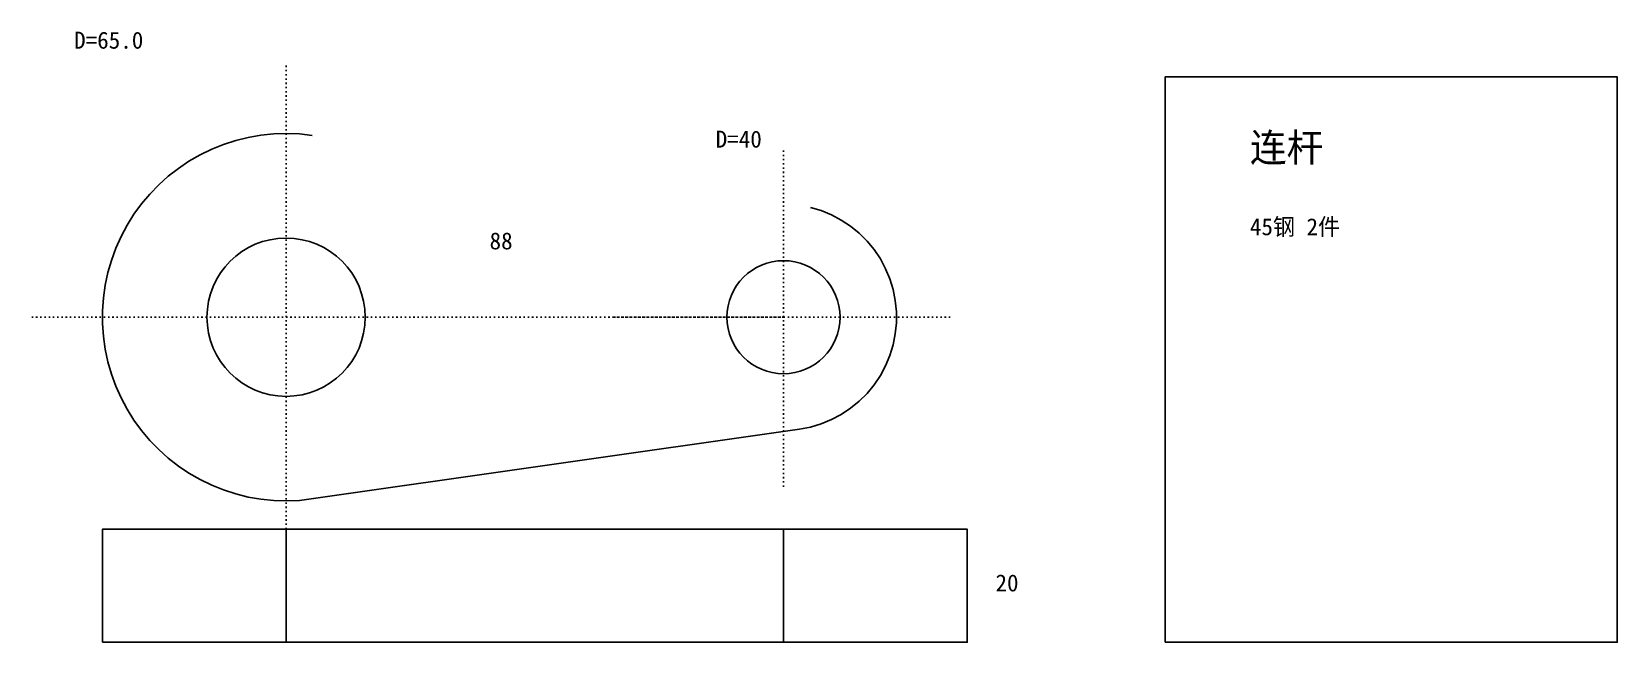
# Model space of a CAD drawing. Header units: metres. Extents: x 18 to 298, y 2 to 110.
import ezdxf

# ---------------------------------------------------------------- set-up
doc = ezdxf.new("R2010")
doc.units = ezdxf.units.M
doc.linetypes.add('CENTER', pattern=[0.75, -0.25, 0.25, -0.25])
doc.linetypes.add('DASHED', pattern=[0.25, -0.25])

msp = doc.modelspace()

# ---------------------------------------------------------------- linework, layer by layer
at = {"color": 1, "linetype": 'CENTER'}
for p, q in [((62.5, 15), (62.5, 105)), ((150.5, 30), (150.5, 90)), ((17.5, 60), (107.5, 60)), ((62.5, 60), (150.5, 60)), ((120.5, 60), (180.5, 60))]:
    msp.add_line(p, q, dxfattribs=at)
at = {"color": 8, "linetype": 'DASHED'}
for p, q in [((62.5, 2.5), (62.5, 22.5)), ((150.5, 2.5), (150.5, 22.5))]:
    msp.add_line(p, q, dxfattribs=at)
for points in [[(218, 2.5), (298, 2.5), (298, 102.5), (218, 102.5), (218, 2.5)], [(67.12, 92.17), (64.86, 92.41), (62.59, 92.5), (60.32, 92.43), (58.06, 92.19), (55.82, 91.81), (53.61, 91.26), (51.45, 90.56), (49.34, 89.72), (47.29, 88.72), (45.32, 87.59), (43.44, 86.32), (41.65, 84.93), (39.96, 83.41), (38.37, 81.78), (36.91, 80.04), (35.57, 78.2), (34.37, 76.27), (33.3, 74.27), (32.37, 72.19), (31.6, 70.06), (30.97, 67.88), (30.5, 65.65), (30.18, 63.4), (30.02, 61.14), (30.02, 58.86), (30.18, 56.6), (30.5, 54.35), (30.97, 52.12), (31.6, 49.94), (32.37, 47.81), (33.3, 45.73), (34.37, 43.73), (35.57, 41.8), (36.91, 39.96), (38.37, 38.22), (39.96, 36.59), (41.65, 35.07), (43.44, 33.68), (45.32, 32.41), (47.29, 31.28), (49.34, 30.28), (51.45, 29.44), (53.61, 28.74), (55.82, 28.19), (58.06, 27.81), (60.32, 27.57), (62.59, 27.5), (64.86, 27.59), (153.34, 40.2), (155.27, 40.58), (157.16, 41.14), (158.98, 41.89), (160.72, 42.81), (162.36, 43.9), (163.89, 45.14), (165.29, 46.53), (166.54, 48.05), (167.64, 49.69), (168.57, 51.42), (169.32, 53.24), (169.9, 55.12), (170.28, 57.06), (170.48, 59.02), (170.48, 60.98), (170.28, 62.94), (169.9, 64.88), (169.32, 66.76), (168.57, 68.58), (167.64, 70.31), (166.54, 71.95), (165.29, 73.47), (163.89, 74.86), (162.36, 76.1), (160.72, 77.19), (158.98, 78.11), (157.16, 78.86), (155.27, 79.42)], [(30, 2.5), (183, 2.5), (183, 22.5), (30, 22.5), (30, 2.5)]]:
    msp.add_lwpolyline(points)
at = {"color": 6}
for centre, radius in [((62.5, 60), 14), ((150.5, 60), 10)]:
    msp.add_circle(centre, radius, dxfattribs=at)

# ---------------------------------------------------------------- texts
at = {"color": 7}
for s, height, p in [('D=65.0', 3, (25, 107.5)), ('D=40', 3, (138.5, 90)), ('连杆', 5, (233, 87.5)), ('45钢 2件', 3, (233, 74.5)), ('88', 3, (98.5, 72)), ('20', 3, (188, 11.5))]:
    msp.add_text(s, height=height, dxfattribs=at).set_placement(p)

doc.saveas('drawing.dxf')
